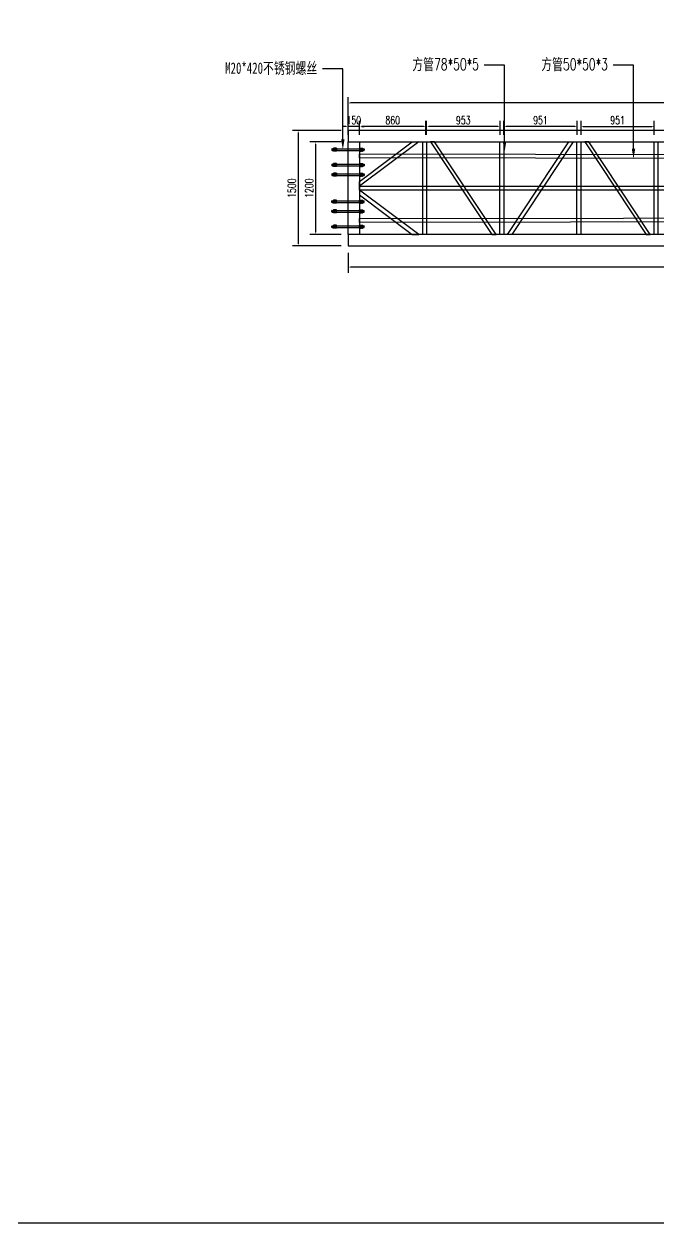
# Model space of a CAD drawing. Header units: millimetres. Extents: x -1612139 to -1300424, y 1145038 to 1536160.
# Drawn here: x -1508218 to -1499988, y 1148054 to 1163608 of the extents above; entities that cross this region are included whole.
import ezdxf
from ezdxf import colors
from ezdxf.entities.mleader import LeaderData, LeaderLine
from ezdxf.math import Vec2, Vec3

# ---------------------------------------------------------------- set-up
doc = ezdxf.new("R2010")
doc.units = ezdxf.units.MM
doc.header["$LTSCALE"] = 1000
doc.layers.get('0').update_dxf_attribs({"linetype": 'CONTINUOUS'})
doc.layers.get('DEFPOINTS').update_dxf_attribs({"linetype": 'CONTINUOUS'})
for name, color, linetype in [('W-_BOLLARD系船栓', 4, 'CONTINUOUS'), ('W-STEEL_KEEL钢龙骨', 5, 'CONTINUOUS'), ('方管150X150X12', 3, 'CONTINUOUS'), ('结构', 1, 'CONTINUOUS')]:
    doc.layers.add(name, color=color, linetype=linetype)
doc.layers.add('成片房屋', color=1, linetype='CONTINUOUS', lineweight=0)
doc.styles.get("Standard").update_dxf_attribs({"font": 'simplex.shx', "width": 0.7, "bigfont": 'hztxt.shx'})
doc.styles.add('STANDARD_T3', font='simplex.shx', dxfattribs={"width": 0.7, "bigfont": 'gbcbig.shx'})
doc.dimstyles.new('W&&30', dxfattribs={"dimtxt": 105, "dimasz": 30, "dimexe": 75, "dimexo": 90, "dimgap": 30, "dimtad": 1, "dimdec": 0, "dimzin": 0, "dimdsep": 46, "dimtxsty": 'STANDARD_T3', "dimcen": 0.09, "dimclrd": 1, "dimclre": 1, "dimclrt": 7, "dimazin": 2, "dimtfac": 1, "dimtdec": 0, "dimtix": 1, "dimtmove": 2, "dimatfit": 3, "dimfxl": 100, "dimtolj": 1, "dimtzin": 0, "dimarcsym": 0})

# ---------------------------------------------------------------- blocks, each defined once
blk = doc.blocks.new('*D311')
at = {"layer": 'DEFPOINTS', "color": 0, "transparency": 16777216}
for p in [(-1500037, 1162276), (-1500988, 1162078), (-1500037, 1162078)]:
    blk.add_point(p, dxfattribs=at)
at = {"layer": '成片房屋', "color": 1, "lineweight": -2, "transparency": 16777216}
for p, q in [((-1500988, 1162168), (-1500988, 1162351)), ((-1500958, 1162276), (-1500067, 1162276)), ((-1500037, 1162168), (-1500037, 1162351))]:
    blk.add_line(p, q, dxfattribs=at)
at = {"layer": '成片房屋', "color": 1, "transparency": 16777216}
for points in [[(-1500958, 1162281), (-1500958, 1162271), (-1500988, 1162276)], [(-1500067, 1162281), (-1500067, 1162271), (-1500037, 1162276)]]:
    blk.add_solid(points, dxfattribs=at)
at = {"layer": '成片房屋', "color": 7, "transparency": 16777216, "insert": (-1500513, 1162359), "char_height": 105, "attachment_point": 5, "style": 'STANDARD_T3'}
blk.add_mtext('\\A1;951', dxfattribs=at)
blk = doc.blocks.new('*D312')
at = {"layer": 'DEFPOINTS', "color": 0, "transparency": 16777216}
for p in [(-1501989, 1162276), (-1501989, 1162078), (-1501038, 1162078)]:
    blk.add_point(p, dxfattribs=at)
at = {"layer": '成片房屋', "color": 1, "lineweight": -2, "transparency": 16777216}
for p, q in [((-1501989, 1162168), (-1501989, 1162351)), ((-1501068, 1162276), (-1501959, 1162276)), ((-1501038, 1162168), (-1501038, 1162351))]:
    blk.add_line(p, q, dxfattribs=at)
at = {"layer": '成片房屋', "color": 1, "transparency": 16777216}
for points in [[(-1501959, 1162281), (-1501959, 1162271), (-1501989, 1162276)], [(-1501068, 1162281), (-1501068, 1162271), (-1501038, 1162276)]]:
    blk.add_solid(points, dxfattribs=at)
at = {"layer": '成片房屋', "color": 7, "transparency": 16777216, "insert": (-1501514, 1162359), "char_height": 105, "attachment_point": 5, "style": 'STANDARD_T3'}
blk.add_mtext('\\A1;951', dxfattribs=at)
blk = doc.blocks.new('*D313')
at = {"layer": 'DEFPOINTS', "color": 0, "transparency": 16777216}
for p in [(-1503862, 1162276), (-1503862, 1162078), (-1503002, 1162078)]:
    blk.add_point(p, dxfattribs=at)
at = {"layer": '成片房屋', "color": 1, "lineweight": -2, "transparency": 16777216}
for p, q in [((-1503862, 1162168), (-1503862, 1162351)), ((-1503032, 1162276), (-1503832, 1162276)), ((-1503002, 1162168), (-1503002, 1162351))]:
    blk.add_line(p, q, dxfattribs=at)
at = {"layer": '成片房屋', "color": 1, "transparency": 16777216}
for points in [[(-1503832, 1162281), (-1503832, 1162271), (-1503862, 1162276)], [(-1503032, 1162281), (-1503032, 1162271), (-1503002, 1162276)]]:
    blk.add_solid(points, dxfattribs=at)
at = {"layer": '成片房屋', "color": 7, "transparency": 16777216, "insert": (-1503432, 1162359), "char_height": 105, "attachment_point": 5, "style": 'STANDARD_T3'}
blk.add_mtext('\\A1;860', dxfattribs=at)
blk = doc.blocks.new('*D380')
at = {"layer": 'DEFPOINTS', "color": 0, "transparency": 16777216}
for p in [(-1504012, 1162276), (-1504012, 1162078), (-1503862, 1162078)]:
    blk.add_point(p, dxfattribs=at)
at = {"layer": '成片房屋', "color": 1, "lineweight": -2, "transparency": 16777216}
for p, q in [((-1504042, 1162276), (-1504072, 1162276)), ((-1504012, 1162168), (-1504012, 1162351)), ((-1503862, 1162276), (-1504012, 1162276)), ((-1503862, 1162168), (-1503862, 1162351)), ((-1503832, 1162276), (-1503802, 1162276))]:
    blk.add_line(p, q, dxfattribs=at)
at = {"layer": '成片房屋', "color": 1, "transparency": 16777216}
for points in [[(-1504042, 1162281), (-1504042, 1162271), (-1504012, 1162276)], [(-1503832, 1162281), (-1503832, 1162271), (-1503862, 1162276)]]:
    blk.add_solid(points, dxfattribs=at)
at = {"layer": '成片房屋', "color": 7, "transparency": 16777216, "insert": (-1503937, 1162359), "char_height": 105, "attachment_point": 5, "style": 'STANDARD_T3'}
blk.add_mtext('\\A1;150', dxfattribs=at)
blk = doc.blocks.new('*D315')
at = {"layer": 'DEFPOINTS', "color": 0, "transparency": 16777216}
for p in [(-1504012, 1160728), (-1490012, 1160728), (-1504012, 1160454)]:
    blk.add_point(p, dxfattribs=at)
at = {"layer": '成片房屋', "color": 1, "lineweight": -2, "transparency": 16777216}
for p, q in [((-1504012, 1160638), (-1504012, 1160379)), ((-1490012, 1160638), (-1490012, 1160379)), ((-1490042, 1160454), (-1503982, 1160454))]:
    blk.add_line(p, q, dxfattribs=at)
at = {"layer": '成片房屋', "color": 1, "transparency": 16777216}
for points in [[(-1503982, 1160459), (-1503982, 1160449), (-1504012, 1160454)], [(-1490042, 1160459), (-1490042, 1160449), (-1490012, 1160454)]]:
    blk.add_solid(points, dxfattribs=at)
at = {"layer": '成片房屋', "color": 7, "transparency": 16777216, "insert": (-1497012, 1160537), "char_height": 105, "attachment_point": 5, "style": 'STANDARD_T3'}
blk.add_mtext('\\A1;14000', dxfattribs=at)
blk = doc.blocks.new('*D381')
at = {"layer": 'DEFPOINTS', "color": 0, "transparency": 16777216}
for p in [(-1504012, 1162583), (-1504012, 1162228), (-1490012, 1162228)]:
    blk.add_point(p, dxfattribs=at)
at = {"layer": '成片房屋', "color": 1, "lineweight": -2, "transparency": 16777216}
for p, q in [((-1504012, 1162318), (-1504012, 1162658)), ((-1490042, 1162583), (-1503982, 1162583)), ((-1490012, 1162318), (-1490012, 1162658))]:
    blk.add_line(p, q, dxfattribs=at)
at = {"layer": '成片房屋', "color": 1, "transparency": 16777216}
for points in [[(-1503982, 1162588), (-1503982, 1162578), (-1504012, 1162583)], [(-1490042, 1162588), (-1490042, 1162578), (-1490012, 1162583)]]:
    blk.add_solid(points, dxfattribs=at)
at = {"layer": '成片房屋', "color": 7, "transparency": 16777216, "insert": (-1497012, 1162666), "char_height": 105, "attachment_point": 5, "style": 'STANDARD_T3'}
blk.add_mtext('\\A1;14000', dxfattribs=at)
blk = doc.blocks.new('*D382')
at = {"layer": 'DEFPOINTS', "color": 0, "transparency": 16777216}
for p in [(-1504012, 1162078), (-1504434, 1160878), (-1504012, 1160878)]:
    blk.add_point(p, dxfattribs=at)
at = {"layer": '成片房屋', "color": 1, "lineweight": -2, "transparency": 16777216}
for p, q in [((-1504102, 1162078), (-1504509, 1162078)), ((-1504434, 1162048), (-1504434, 1160908)), ((-1504102, 1160878), (-1504509, 1160878))]:
    blk.add_line(p, q, dxfattribs=at)
at = {"layer": '成片房屋', "color": 1, "transparency": 16777216}
for points in [[(-1504439, 1162048), (-1504429, 1162048), (-1504434, 1162078)], [(-1504439, 1160908), (-1504429, 1160908), (-1504434, 1160878)]]:
    blk.add_solid(points, dxfattribs=at)
at = {"layer": '成片房屋', "color": 7, "transparency": 16777216, "insert": (-1504517, 1161478), "char_height": 105, "attachment_point": 5, "rotation": 90, "style": 'STANDARD_T3'}
blk.add_mtext('\\A1;1200', dxfattribs=at)
blk = doc.blocks.new('*D383')
at = {"layer": 'DEFPOINTS', "color": 0, "transparency": 16777216}
for p in [(-1504012, 1162228), (-1504659, 1160728), (-1504012, 1160728)]:
    blk.add_point(p, dxfattribs=at)
at = {"layer": '成片房屋', "color": 1, "lineweight": -2, "transparency": 16777216}
for p, q in [((-1504102, 1162228), (-1504734, 1162228)), ((-1504659, 1162198), (-1504659, 1160758)), ((-1504102, 1160728), (-1504734, 1160728))]:
    blk.add_line(p, q, dxfattribs=at)
at = {"layer": '成片房屋', "color": 1, "transparency": 16777216}
for points in [[(-1504664, 1162198), (-1504654, 1162198), (-1504659, 1162228)], [(-1504664, 1160758), (-1504654, 1160758), (-1504659, 1160728)]]:
    blk.add_solid(points, dxfattribs=at)
at = {"layer": '成片房屋', "color": 7, "transparency": 16777216, "insert": (-1504742, 1161478), "char_height": 105, "attachment_point": 5, "rotation": 90, "style": 'STANDARD_T3'}
blk.add_mtext('\\A1;1500', dxfattribs=at)
blk = doc.blocks.new('*D336')
at = {"layer": 'DEFPOINTS', "color": 0, "transparency": 16777216}
for p in [(-1502992, 1162276), (-1502992, 1162078), (-1502039, 1162078)]:
    blk.add_point(p, dxfattribs=at)
at = {"layer": '成片房屋', "color": 1, "lineweight": -2, "transparency": 16777216}
for p, q in [((-1502992, 1162168), (-1502992, 1162351)), ((-1502069, 1162276), (-1502962, 1162276)), ((-1502039, 1162168), (-1502039, 1162351))]:
    blk.add_line(p, q, dxfattribs=at)
at = {"layer": '成片房屋', "color": 1, "transparency": 16777216}
for points in [[(-1502962, 1162281), (-1502962, 1162271), (-1502992, 1162276)], [(-1502069, 1162281), (-1502069, 1162271), (-1502039, 1162276)]]:
    blk.add_solid(points, dxfattribs=at)
at = {"layer": '成片房屋', "color": 7, "transparency": 16777216, "insert": (-1502516, 1162359), "char_height": 105, "attachment_point": 5, "style": 'STANDARD_T3'}
blk.add_mtext('\\A1;953', dxfattribs=at)

msp = doc.modelspace()

# ---------------------------------------------------------------- linework, layer by layer
for points in [[(-1504220.1, 1161989.1), (-1504222.1, 1161987)], [(-1504222.1, 1161987), (-1504222.1, 1161969.2)], [(-1504220.1, 1161967.1), (-1504222.1, 1161969.2)], [(-1504220.1, 1161989.1), (-1503804.2, 1161989.1)], [(-1504220.1, 1161967.1), (-1503804.2, 1161967.1)], [(-1504203.4, 1161991.6), (-1504203.4, 1161964.6)], [(-1504189.6, 1161996.1), (-1504200.6, 1161996.1)], [(-1504189.6, 1161987.1), (-1504200.6, 1161987.1)], [(-1504189.6, 1161969.1), (-1504200.6, 1161969.1)], [(-1504189.6, 1161960.1), (-1504200.6, 1161960.1)], [(-1504186.9, 1161991.6), (-1504186.9, 1161964.6)], [(-1504186.9, 1161991.6), (-1504186.9, 1161964.6)], [(-1504173.1, 1161996.1), (-1504184.1, 1161996.1)], [(-1504173.1, 1161987.1), (-1504184.1, 1161987.1)], [(-1504173.1, 1161969.1), (-1504184.1, 1161969.1)], [(-1504173.1, 1161960.1), (-1504184.1, 1161960.1)], [(-1504170.4, 1161998.7), (-1504170.4, 1161957.5)], [(-1504166.3, 1161998.7), (-1504170.4, 1161998.7)], [(-1504170.4, 1161991.6), (-1504170.4, 1161964.6)], [(-1504166.3, 1161957.5), (-1504170.4, 1161957.5)], [(-1504166.3, 1161998.7), (-1504166.3, 1161957.5)], [(-1504166.3, 1161998.7), (-1504166.3, 1161957.5)], [(-1504162.1, 1161998.7), (-1504166.3, 1161998.7)], [(-1504162.1, 1161957.5), (-1504166.3, 1161957.5)], [(-1504162.1, 1161998.7), (-1504162.1, 1161957.5)], [(-1503862.1, 1161998.7), (-1503858, 1161998.7)], [(-1503862.1, 1161998.7), (-1503862.1, 1161957.5)], [(-1503862.1, 1161957.5), (-1503858, 1161957.5)], [(-1503858, 1161998.7), (-1503853.9, 1161998.7)], [(-1503858, 1161998.7), (-1503858, 1161957.5)], [(-1503858, 1161998.7), (-1503858, 1161957.5)], [(-1503858, 1161957.5), (-1503853.9, 1161957.5)], [(-1503853.9, 1161998.7), (-1503853.9, 1161957.5)], [(-1503853.9, 1161991.6), (-1503853.9, 1161964.6)], [(-1503851.1, 1161996.1), (-1503840.1, 1161996.1)], [(-1503851.1, 1161987.1), (-1503840.1, 1161987.1)], [(-1503851.1, 1161969.1), (-1503840.1, 1161969.1)], [(-1503851.1, 1161960.1), (-1503840.1, 1161960.1)], [(-1503837.4, 1161991.6), (-1503837.4, 1161964.6)], [(-1503837.4, 1161991.6), (-1503837.4, 1161964.6)], [(-1503834.6, 1161996.1), (-1503823.6, 1161996.1)], [(-1503834.6, 1161987.1), (-1503823.6, 1161987.1)], [(-1503834.6, 1161969.1), (-1503823.6, 1161969.1)], [(-1503834.6, 1161960.1), (-1503823.6, 1161960.1)], [(-1503820.9, 1161991.6), (-1503820.9, 1161964.6)], [(-1503804.2, 1161989.1), (-1503802.1, 1161987)], [(-1503804.2, 1161967.1), (-1503802.1, 1161969.2)], [(-1503802.1, 1161987), (-1503802.1, 1161969.2)], [(-1504220.1, 1161789.1), (-1504222.1, 1161787)], [(-1504222.1, 1161787), (-1504222.1, 1161769.2)], [(-1504220.1, 1161767.1), (-1504222.1, 1161769.2)], [(-1504220.1, 1161789.1), (-1503804.2, 1161789.1)], [(-1504220.1, 1161767.1), (-1503804.2, 1161767.1)], [(-1504203.4, 1161791.6), (-1504203.4, 1161764.6)], [(-1504189.6, 1161796.1), (-1504200.6, 1161796.1)], [(-1504189.6, 1161787.1), (-1504200.6, 1161787.1)], [(-1504189.6, 1161769.1), (-1504200.6, 1161769.1)], [(-1504189.6, 1161760.1), (-1504200.6, 1161760.1)], [(-1504186.9, 1161791.6), (-1504186.9, 1161764.6)], [(-1504186.9, 1161791.6), (-1504186.9, 1161764.6)], [(-1504173.1, 1161796.1), (-1504184.1, 1161796.1)], [(-1504173.1, 1161787.1), (-1504184.1, 1161787.1)], [(-1504173.1, 1161769.1), (-1504184.1, 1161769.1)], [(-1504173.1, 1161760.1), (-1504184.1, 1161760.1)], [(-1504170.4, 1161798.7), (-1504170.4, 1161757.5)], [(-1504166.3, 1161798.7), (-1504170.4, 1161798.7)], [(-1504170.4, 1161791.6), (-1504170.4, 1161764.6)], [(-1504166.3, 1161757.5), (-1504170.4, 1161757.5)], [(-1504166.3, 1161798.7), (-1504166.3, 1161757.5)], [(-1504166.3, 1161798.7), (-1504166.3, 1161757.5)], [(-1504162.1, 1161798.7), (-1504166.3, 1161798.7)], [(-1504162.1, 1161757.5), (-1504166.3, 1161757.5)], [(-1504162.1, 1161798.7), (-1504162.1, 1161757.5)], [(-1503862.1, 1161798.7), (-1503858, 1161798.7)], [(-1503862.1, 1161798.7), (-1503862.1, 1161757.5)], [(-1503862.1, 1161757.5), (-1503858, 1161757.5)], [(-1503858, 1161798.7), (-1503853.9, 1161798.7)], [(-1503858, 1161798.7), (-1503858, 1161757.5)], [(-1503858, 1161798.7), (-1503858, 1161757.5)], [(-1503858, 1161757.5), (-1503853.9, 1161757.5)], [(-1503853.9, 1161798.7), (-1503853.9, 1161757.5)], [(-1503853.9, 1161791.6), (-1503853.9, 1161764.6)], [(-1503851.1, 1161796.1), (-1503840.1, 1161796.1)], [(-1503851.1, 1161787.1), (-1503840.1, 1161787.1)], [(-1503851.1, 1161769.1), (-1503840.1, 1161769.1)], [(-1503851.1, 1161760.1), (-1503840.1, 1161760.1)], [(-1503837.4, 1161791.6), (-1503837.4, 1161764.6)], [(-1503837.4, 1161791.6), (-1503837.4, 1161764.6)], [(-1503834.6, 1161796.1), (-1503823.6, 1161796.1)], [(-1503834.6, 1161787.1), (-1503823.6, 1161787.1)], [(-1503834.6, 1161769.1), (-1503823.6, 1161769.1)], [(-1503834.6, 1161760.1), (-1503823.6, 1161760.1)], [(-1503820.9, 1161791.6), (-1503820.9, 1161764.6)], [(-1503804.2, 1161789.1), (-1503802.1, 1161787)], [(-1503804.2, 1161767.1), (-1503802.1, 1161769.2)], [(-1503802.1, 1161787), (-1503802.1, 1161769.2)], [(-1504220.1, 1161664.1), (-1504222.1, 1161662)], [(-1504222.1, 1161662), (-1504222.1, 1161644.2)], [(-1504220.1, 1161642.1), (-1504222.1, 1161644.2)], [(-1504220.1, 1161664.1), (-1503804.2, 1161664.1)], [(-1504220.1, 1161642.1), (-1503804.2, 1161642.1)], [(-1504203.4, 1161666.6), (-1504203.4, 1161639.6)], [(-1504189.6, 1161671.1), (-1504200.6, 1161671.1)], [(-1504189.6, 1161662.1), (-1504200.6, 1161662.1)], [(-1504189.6, 1161644.1), (-1504200.6, 1161644.1)], [(-1504189.6, 1161635.1), (-1504200.6, 1161635.1)], [(-1504186.9, 1161666.6), (-1504186.9, 1161639.6)], [(-1504186.9, 1161666.6), (-1504186.9, 1161639.6)], [(-1504173.1, 1161671.1), (-1504184.1, 1161671.1)], [(-1504173.1, 1161662.1), (-1504184.1, 1161662.1)], [(-1504173.1, 1161644.1), (-1504184.1, 1161644.1)], [(-1504173.1, 1161635.1), (-1504184.1, 1161635.1)], [(-1504170.4, 1161673.7), (-1504170.4, 1161632.5)], [(-1504166.3, 1161673.7), (-1504170.4, 1161673.7)], [(-1504170.4, 1161666.6), (-1504170.4, 1161639.6)], [(-1504166.3, 1161632.5), (-1504170.4, 1161632.5)], [(-1504166.3, 1161673.7), (-1504166.3, 1161632.5)], [(-1504166.3, 1161673.7), (-1504166.3, 1161632.5)], [(-1504162.1, 1161673.7), (-1504166.3, 1161673.7)], [(-1504162.1, 1161632.5), (-1504166.3, 1161632.5)], [(-1504162.1, 1161673.7), (-1504162.1, 1161632.5)], [(-1503862.1, 1161673.7), (-1503858, 1161673.7)], [(-1503862.1, 1161673.7), (-1503862.1, 1161632.5)], [(-1503862.1, 1161632.5), (-1503858, 1161632.5)], [(-1503858, 1161673.7), (-1503853.9, 1161673.7)], [(-1503858, 1161673.7), (-1503858, 1161632.5)], [(-1503858, 1161673.7), (-1503858, 1161632.5)], [(-1503858, 1161632.5), (-1503853.9, 1161632.5)], [(-1503853.9, 1161673.7), (-1503853.9, 1161632.5)], [(-1503853.9, 1161666.6), (-1503853.9, 1161639.6)], [(-1503851.1, 1161671.1), (-1503840.1, 1161671.1)], [(-1503851.1, 1161662.1), (-1503840.1, 1161662.1)], [(-1503851.1, 1161644.1), (-1503840.1, 1161644.1)], [(-1503851.1, 1161635.1), (-1503840.1, 1161635.1)], [(-1503837.4, 1161666.6), (-1503837.4, 1161639.6)], [(-1503837.4, 1161666.6), (-1503837.4, 1161639.6)], [(-1503834.6, 1161671.1), (-1503823.6, 1161671.1)], [(-1503834.6, 1161662.1), (-1503823.6, 1161662.1)], [(-1503834.6, 1161644.1), (-1503823.6, 1161644.1)], [(-1503834.6, 1161635.1), (-1503823.6, 1161635.1)], [(-1503820.9, 1161666.6), (-1503820.9, 1161639.6)], [(-1503804.2, 1161664.1), (-1503802.1, 1161662)], [(-1503804.2, 1161642.1), (-1503802.1, 1161644.2)], [(-1503802.1, 1161662), (-1503802.1, 1161644.2)], [(-1504220.1, 1161314.1), (-1504222.1, 1161312)], [(-1504222.1, 1161294.2), (-1504222.1, 1161312)], [(-1504220.1, 1161292.1), (-1504222.1, 1161294.2)], [(-1504220.1, 1161314.1), (-1503804.2, 1161314.1)], [(-1504220.1, 1161292.1), (-1503804.2, 1161292.1)], [(-1504203.4, 1161289.6), (-1504203.4, 1161316.6)], [(-1504189.6, 1161321.1), (-1504200.6, 1161321.1)], [(-1504189.6, 1161312.1), (-1504200.6, 1161312.1)], [(-1504189.6, 1161294.1), (-1504200.6, 1161294.1)], [(-1504189.6, 1161285.1), (-1504200.6, 1161285.1)], [(-1504186.9, 1161289.6), (-1504186.9, 1161316.6)], [(-1504186.9, 1161289.6), (-1504186.9, 1161316.6)], [(-1504173.1, 1161321.1), (-1504184.1, 1161321.1)], [(-1504173.1, 1161312.1), (-1504184.1, 1161312.1)], [(-1504173.1, 1161294.1), (-1504184.1, 1161294.1)], [(-1504173.1, 1161285.1), (-1504184.1, 1161285.1)], [(-1504170.4, 1161282.5), (-1504170.4, 1161323.7)], [(-1504166.3, 1161323.7), (-1504170.4, 1161323.7)], [(-1504170.4, 1161289.6), (-1504170.4, 1161316.6)], [(-1504166.3, 1161282.5), (-1504170.4, 1161282.5)], [(-1504166.3, 1161282.5), (-1504166.3, 1161323.7)], [(-1504166.3, 1161282.5), (-1504166.3, 1161323.7)], [(-1504162.1, 1161323.7), (-1504166.3, 1161323.7)], [(-1504162.1, 1161282.5), (-1504166.3, 1161282.5)], [(-1504162.1, 1161282.5), (-1504162.1, 1161323.7)], [(-1503862.1, 1161282.5), (-1503862.1, 1161323.7)], [(-1503862.1, 1161323.7), (-1503858, 1161323.7)], [(-1503862.1, 1161282.5), (-1503858, 1161282.5)], [(-1503858, 1161282.5), (-1503858, 1161323.7)], [(-1503858, 1161323.7), (-1503853.9, 1161323.7)], [(-1503858, 1161282.5), (-1503858, 1161323.7)], [(-1503858, 1161282.5), (-1503853.9, 1161282.5)], [(-1503853.9, 1161282.5), (-1503853.9, 1161323.7)], [(-1503853.9, 1161289.6), (-1503853.9, 1161316.6)], [(-1503851.1, 1161321.1), (-1503840.1, 1161321.1)], [(-1503851.1, 1161312.1), (-1503840.1, 1161312.1)], [(-1503851.1, 1161294.1), (-1503840.1, 1161294.1)], [(-1503851.1, 1161285.1), (-1503840.1, 1161285.1)], [(-1503837.4, 1161289.6), (-1503837.4, 1161316.6)], [(-1503837.4, 1161289.6), (-1503837.4, 1161316.6)], [(-1503834.6, 1161321.1), (-1503823.6, 1161321.1)], [(-1503834.6, 1161312.1), (-1503823.6, 1161312.1)], [(-1503834.6, 1161294.1), (-1503823.6, 1161294.1)], [(-1503834.6, 1161285.1), (-1503823.6, 1161285.1)], [(-1503820.9, 1161289.6), (-1503820.9, 1161316.6)], [(-1503804.2, 1161314.1), (-1503802.1, 1161312)], [(-1503804.2, 1161292.1), (-1503802.1, 1161294.2)], [(-1503802.1, 1161294.2), (-1503802.1, 1161312)], [(-1504220.1, 1161189.1), (-1504222.1, 1161187)], [(-1504222.1, 1161169.2), (-1504222.1, 1161187)], [(-1504220.1, 1161167.1), (-1504222.1, 1161169.2)], [(-1504220.1, 1161189.1), (-1503804.2, 1161189.1)], [(-1504220.1, 1161167.1), (-1503804.2, 1161167.1)], [(-1504203.4, 1161164.6), (-1504203.4, 1161191.6)], [(-1504189.6, 1161196.1), (-1504200.6, 1161196.1)], [(-1504189.6, 1161187.1), (-1504200.6, 1161187.1)], [(-1504189.6, 1161169.1), (-1504200.6, 1161169.1)], [(-1504189.6, 1161160.1), (-1504200.6, 1161160.1)], [(-1504186.9, 1161164.6), (-1504186.9, 1161191.6)], [(-1504186.9, 1161164.6), (-1504186.9, 1161191.6)], [(-1504173.1, 1161196.1), (-1504184.1, 1161196.1)], [(-1504173.1, 1161187.1), (-1504184.1, 1161187.1)], [(-1504173.1, 1161169.1), (-1504184.1, 1161169.1)], [(-1504173.1, 1161160.1), (-1504184.1, 1161160.1)], [(-1504170.4, 1161157.5), (-1504170.4, 1161198.7)], [(-1504166.3, 1161198.7), (-1504170.4, 1161198.7)], [(-1504170.4, 1161164.6), (-1504170.4, 1161191.6)], [(-1504166.3, 1161157.5), (-1504170.4, 1161157.5)], [(-1504166.3, 1161157.5), (-1504166.3, 1161198.7)], [(-1504166.3, 1161157.5), (-1504166.3, 1161198.7)], [(-1504162.1, 1161198.7), (-1504166.3, 1161198.7)], [(-1504162.1, 1161157.5), (-1504166.3, 1161157.5)], [(-1504162.1, 1161157.5), (-1504162.1, 1161198.7)], [(-1503862.1, 1161157.5), (-1503862.1, 1161198.7)], [(-1503862.1, 1161198.7), (-1503858, 1161198.7)], [(-1503862.1, 1161157.5), (-1503858, 1161157.5)], [(-1503858, 1161157.5), (-1503858, 1161198.7)], [(-1503858, 1161198.7), (-1503853.9, 1161198.7)], [(-1503858, 1161157.5), (-1503858, 1161198.7)], [(-1503858, 1161157.5), (-1503853.9, 1161157.5)], [(-1503853.9, 1161157.5), (-1503853.9, 1161198.7)], [(-1503853.9, 1161164.6), (-1503853.9, 1161191.6)], [(-1503851.1, 1161196.1), (-1503840.1, 1161196.1)], [(-1503851.1, 1161187.1), (-1503840.1, 1161187.1)], [(-1503851.1, 1161169.1), (-1503840.1, 1161169.1)], [(-1503851.1, 1161160.1), (-1503840.1, 1161160.1)], [(-1503837.4, 1161164.6), (-1503837.4, 1161191.6)], [(-1503837.4, 1161164.6), (-1503837.4, 1161191.6)], [(-1503834.6, 1161196.1), (-1503823.6, 1161196.1)], [(-1503834.6, 1161187.1), (-1503823.6, 1161187.1)], [(-1503834.6, 1161169.1), (-1503823.6, 1161169.1)], [(-1503834.6, 1161160.1), (-1503823.6, 1161160.1)], [(-1503820.9, 1161164.6), (-1503820.9, 1161191.6)], [(-1503804.2, 1161189.1), (-1503802.1, 1161187)], [(-1503804.2, 1161167.1), (-1503802.1, 1161169.2)], [(-1503802.1, 1161169.2), (-1503802.1, 1161187)], [(-1504220.1, 1160989.1), (-1504222.1, 1160987)], [(-1504222.1, 1160969.2), (-1504222.1, 1160987)], [(-1504220.1, 1160967.1), (-1504222.1, 1160969.2)], [(-1504220.1, 1160989.1), (-1503804.2, 1160989.1)], [(-1504220.1, 1160967.1), (-1503804.2, 1160967.1)], [(-1504203.4, 1160964.6), (-1504203.4, 1160991.6)], [(-1504189.6, 1160996.1), (-1504200.6, 1160996.1)], [(-1504189.6, 1160987.1), (-1504200.6, 1160987.1)], [(-1504189.6, 1160969.1), (-1504200.6, 1160969.1)], [(-1504189.6, 1160960.1), (-1504200.6, 1160960.1)], [(-1504186.9, 1160964.6), (-1504186.9, 1160991.6)], [(-1504186.9, 1160964.6), (-1504186.9, 1160991.6)], [(-1504173.1, 1160996.1), (-1504184.1, 1160996.1)], [(-1504173.1, 1160987.1), (-1504184.1, 1160987.1)], [(-1504173.1, 1160969.1), (-1504184.1, 1160969.1)], [(-1504173.1, 1160960.1), (-1504184.1, 1160960.1)], [(-1504170.4, 1160957.5), (-1504170.4, 1160998.7)], [(-1504166.3, 1160998.7), (-1504170.4, 1160998.7)], [(-1504170.4, 1160964.6), (-1504170.4, 1160991.6)], [(-1504166.3, 1160957.5), (-1504166.3, 1160998.7)], [(-1504166.3, 1160957.5), (-1504166.3, 1160998.7)], [(-1504162.1, 1160998.7), (-1504166.3, 1160998.7)], [(-1504162.1, 1160957.5), (-1504162.1, 1160998.7)], [(-1503862.1, 1160957.5), (-1503862.1, 1160998.7)], [(-1503862.1, 1160998.7), (-1503858, 1160998.7)], [(-1503858, 1160957.5), (-1503858, 1160998.7)], [(-1503858, 1160998.7), (-1503853.9, 1160998.7)], [(-1503858, 1160957.5), (-1503858, 1160998.7)], [(-1503853.9, 1160957.5), (-1503853.9, 1160998.7)], [(-1503853.9, 1160964.6), (-1503853.9, 1160991.6)], [(-1503851.1, 1160996.1), (-1503840.1, 1160996.1)], [(-1503851.1, 1160987.1), (-1503840.1, 1160987.1)], [(-1503851.1, 1160969.1), (-1503840.1, 1160969.1)], [(-1503851.1, 1160960.1), (-1503840.1, 1160960.1)], [(-1503837.4, 1160964.6), (-1503837.4, 1160991.6)], [(-1503837.4, 1160964.6), (-1503837.4, 1160991.6)], [(-1503834.6, 1160996.1), (-1503823.6, 1160996.1)], [(-1503834.6, 1160987.1), (-1503823.6, 1160987.1)], [(-1503834.6, 1160969.1), (-1503823.6, 1160969.1)], [(-1503834.6, 1160960.1), (-1503823.6, 1160960.1)], [(-1503820.9, 1160964.6), (-1503820.9, 1160991.6)], [(-1503804.2, 1160989.1), (-1503802.1, 1160987)], [(-1503804.2, 1160967.1), (-1503802.1, 1160969.2)], [(-1503802.1, 1160969.2), (-1503802.1, 1160987)], [(-1504166.3, 1160957.5), (-1504170.4, 1160957.5)], [(-1504162.1, 1160957.5), (-1504166.3, 1160957.5)], [(-1503862.1, 1160957.5), (-1503858, 1160957.5)], [(-1503858, 1160957.5), (-1503853.9, 1160957.5)]]:
    msp.add_lwpolyline(points)
for points in [[(-1504200.6, 1161987.1, -0.6117695), (-1504200.6, 1161996.1, -0.6117695)], [(-1504200.6, 1161969.1, -0.3058581), (-1504200.6, 1161987.1, -0.3058581)], [(-1504200.6, 1161960.1, -0.6117695), (-1504200.6, 1161969.1, -0.6117695)], [(-1504189.6, 1161987.1, 0.6117695), (-1504189.6, 1161996.1, 0.6117695)], [(-1504189.6, 1161969.1, 0.3058581), (-1504189.6, 1161987.1, 0.3058581)], [(-1504189.6, 1161960.1, 0.6117695), (-1504189.6, 1161969.1, 0.6117695)], [(-1504184.1, 1161987.1, -0.6117695), (-1504184.1, 1161996.1, -0.6117695)], [(-1504184.1, 1161969.1, -0.3058581), (-1504184.1, 1161987.1, -0.3058581)], [(-1504184.1, 1161960.1, -0.6117695), (-1504184.1, 1161969.1, -0.6117695)], [(-1504173.1, 1161987.1, 0.6117695), (-1504173.1, 1161996.1, 0.6117695)], [(-1504173.1, 1161969.1, 0.3058581), (-1504173.1, 1161987.1, 0.3058581)], [(-1504173.1, 1161960.1, 0.6117695), (-1504173.1, 1161969.1, 0.6117695)], [(-1503851.1, 1161987.1, -0.6117695), (-1503851.1, 1161996.1, -0.6117695)], [(-1503851.1, 1161969.1, -0.3058581), (-1503851.1, 1161987.1, -0.3058581)], [(-1503851.1, 1161960.1, -0.6117695), (-1503851.1, 1161969.1, -0.6117695)], [(-1503840.1, 1161987.1, 0.6117695), (-1503840.1, 1161996.1, 0.6117695)], [(-1503840.1, 1161969.1, 0.3058581), (-1503840.1, 1161987.1, 0.3058581)], [(-1503840.1, 1161960.1, 0.6117695), (-1503840.1, 1161969.1, 0.6117695)], [(-1503834.6, 1161987.1, -0.6117695), (-1503834.6, 1161996.1, -0.6117695)], [(-1503834.6, 1161969.1, -0.3058581), (-1503834.6, 1161987.1, -0.3058581)], [(-1503834.6, 1161960.1, -0.6117695), (-1503834.6, 1161969.1, -0.6117695)], [(-1503823.6, 1161987.1, 0.6117695), (-1503823.6, 1161996.1, 0.6117695)], [(-1503823.6, 1161969.1, 0.3058581), (-1503823.6, 1161987.1, 0.3058581)], [(-1503823.6, 1161960.1, 0.6117695), (-1503823.6, 1161969.1, 0.6117695)], [(-1504200.6, 1161787.1, -0.6117695), (-1504200.6, 1161796.1, -0.6117695)], [(-1504200.6, 1161769.1, -0.3058581), (-1504200.6, 1161787.1, -0.3058581)], [(-1504200.6, 1161760.1, -0.6117695), (-1504200.6, 1161769.1, -0.6117695)], [(-1504189.6, 1161787.1, 0.6117695), (-1504189.6, 1161796.1, 0.6117695)], [(-1504189.6, 1161769.1, 0.3058581), (-1504189.6, 1161787.1, 0.3058581)], [(-1504189.6, 1161760.1, 0.6117695), (-1504189.6, 1161769.1, 0.6117695)], [(-1504184.1, 1161787.1, -0.6117695), (-1504184.1, 1161796.1, -0.6117695)], [(-1504184.1, 1161769.1, -0.3058581), (-1504184.1, 1161787.1, -0.3058581)], [(-1504184.1, 1161760.1, -0.6117695), (-1504184.1, 1161769.1, -0.6117695)], [(-1504173.1, 1161787.1, 0.6117695), (-1504173.1, 1161796.1, 0.6117695)], [(-1504173.1, 1161769.1, 0.3058581), (-1504173.1, 1161787.1, 0.3058581)], [(-1504173.1, 1161760.1, 0.6117695), (-1504173.1, 1161769.1, 0.6117695)], [(-1503851.1, 1161787.1, -0.6117695), (-1503851.1, 1161796.1, -0.6117695)], [(-1503851.1, 1161769.1, -0.3058581), (-1503851.1, 1161787.1, -0.3058581)], [(-1503851.1, 1161760.1, -0.6117695), (-1503851.1, 1161769.1, -0.6117695)], [(-1503840.1, 1161787.1, 0.6117695), (-1503840.1, 1161796.1, 0.6117695)], [(-1503840.1, 1161769.1, 0.3058581), (-1503840.1, 1161787.1, 0.3058581)], [(-1503840.1, 1161760.1, 0.6117695), (-1503840.1, 1161769.1, 0.6117695)], [(-1503834.6, 1161787.1, -0.6117695), (-1503834.6, 1161796.1, -0.6117695)], [(-1503834.6, 1161769.1, -0.3058581), (-1503834.6, 1161787.1, -0.3058581)], [(-1503834.6, 1161760.1, -0.6117695), (-1503834.6, 1161769.1, -0.6117695)], [(-1503823.6, 1161787.1, 0.6117695), (-1503823.6, 1161796.1, 0.6117695)], [(-1503823.6, 1161769.1, 0.3058581), (-1503823.6, 1161787.1, 0.3058581)], [(-1503823.6, 1161760.1, 0.6117695), (-1503823.6, 1161769.1, 0.6117695)], [(-1504200.6, 1161662.1, -0.6117695), (-1504200.6, 1161671.1, -0.6117695)], [(-1504200.6, 1161644.1, -0.3058581), (-1504200.6, 1161662.1, -0.3058581)], [(-1504200.6, 1161635.1, -0.6117695), (-1504200.6, 1161644.1, -0.6117695)], [(-1504189.6, 1161662.1, 0.6117695), (-1504189.6, 1161671.1, 0.6117695)], [(-1504189.6, 1161644.1, 0.3058581), (-1504189.6, 1161662.1, 0.3058581)], [(-1504189.6, 1161635.1, 0.6117695), (-1504189.6, 1161644.1, 0.6117695)], [(-1504184.1, 1161662.1, -0.6117695), (-1504184.1, 1161671.1, -0.6117695)], [(-1504184.1, 1161644.1, -0.3058581), (-1504184.1, 1161662.1, -0.3058581)], [(-1504184.1, 1161635.1, -0.6117695), (-1504184.1, 1161644.1, -0.6117695)], [(-1504173.1, 1161662.1, 0.6117695), (-1504173.1, 1161671.1, 0.6117695)], [(-1504173.1, 1161644.1, 0.3058581), (-1504173.1, 1161662.1, 0.3058581)], [(-1504173.1, 1161635.1, 0.6117695), (-1504173.1, 1161644.1, 0.6117695)], [(-1503851.1, 1161662.1, -0.6117695), (-1503851.1, 1161671.1, -0.6117695)], [(-1503851.1, 1161644.1, -0.3058581), (-1503851.1, 1161662.1, -0.3058581)], [(-1503851.1, 1161635.1, -0.6117695), (-1503851.1, 1161644.1, -0.6117695)], [(-1503840.1, 1161662.1, 0.6117695), (-1503840.1, 1161671.1, 0.6117695)], [(-1503840.1, 1161644.1, 0.3058581), (-1503840.1, 1161662.1, 0.3058581)], [(-1503840.1, 1161635.1, 0.6117695), (-1503840.1, 1161644.1, 0.6117695)], [(-1503834.6, 1161662.1, -0.6117695), (-1503834.6, 1161671.1, -0.6117695)], [(-1503834.6, 1161644.1, -0.3058581), (-1503834.6, 1161662.1, -0.3058581)], [(-1503834.6, 1161635.1, -0.6117695), (-1503834.6, 1161644.1, -0.6117695)], [(-1503823.6, 1161662.1, 0.6117695), (-1503823.6, 1161671.1, 0.6117695)], [(-1503823.6, 1161644.1, 0.3058581), (-1503823.6, 1161662.1, 0.3058581)], [(-1503823.6, 1161635.1, 0.6117695), (-1503823.6, 1161644.1, 0.6117695)], [(-1504200.6, 1161321.1, 0.6117695), (-1504200.6, 1161312.1, 0.6117695)], [(-1504200.6, 1161312.1, 0.3058581), (-1504200.6, 1161294.1, 0.3058581)], [(-1504200.6, 1161294.1, 0.6117695), (-1504200.6, 1161285.1, 0.6117695)], [(-1504189.6, 1161321.1, -0.6117695), (-1504189.6, 1161312.1, -0.6117695)], [(-1504189.6, 1161312.1, -0.3058581), (-1504189.6, 1161294.1, -0.3058581)], [(-1504189.6, 1161294.1, -0.6117695), (-1504189.6, 1161285.1, -0.6117695)], [(-1504184.1, 1161321.1, 0.6117695), (-1504184.1, 1161312.1, 0.6117695)], [(-1504184.1, 1161312.1, 0.3058581), (-1504184.1, 1161294.1, 0.3058581)], [(-1504184.1, 1161294.1, 0.6117695), (-1504184.1, 1161285.1, 0.6117695)], [(-1504173.1, 1161321.1, -0.6117695), (-1504173.1, 1161312.1, -0.6117695)], [(-1504173.1, 1161312.1, -0.3058581), (-1504173.1, 1161294.1, -0.3058581)], [(-1504173.1, 1161294.1, -0.6117695), (-1504173.1, 1161285.1, -0.6117695)], [(-1503851.1, 1161321.1, 0.6117695), (-1503851.1, 1161312.1, 0.6117695)], [(-1503851.1, 1161312.1, 0.3058581), (-1503851.1, 1161294.1, 0.3058581)], [(-1503851.1, 1161294.1, 0.6117695), (-1503851.1, 1161285.1, 0.6117695)], [(-1503840.1, 1161321.1, -0.6117695), (-1503840.1, 1161312.1, -0.6117695)], [(-1503840.1, 1161312.1, -0.3058581), (-1503840.1, 1161294.1, -0.3058581)], [(-1503840.1, 1161294.1, -0.6117695), (-1503840.1, 1161285.1, -0.6117695)], [(-1503834.6, 1161321.1, 0.6117695), (-1503834.6, 1161312.1, 0.6117695)], [(-1503834.6, 1161312.1, 0.3058581), (-1503834.6, 1161294.1, 0.3058581)], [(-1503834.6, 1161294.1, 0.6117695), (-1503834.6, 1161285.1, 0.6117695)], [(-1503823.6, 1161321.1, -0.6117695), (-1503823.6, 1161312.1, -0.6117695)], [(-1503823.6, 1161312.1, -0.3058581), (-1503823.6, 1161294.1, -0.3058581)], [(-1503823.6, 1161294.1, -0.6117695), (-1503823.6, 1161285.1, -0.6117695)], [(-1504200.6, 1161196.1, 0.6117695), (-1504200.6, 1161187.1, 0.6117695)], [(-1504200.6, 1161187.1, 0.3058581), (-1504200.6, 1161169.1, 0.3058581)], [(-1504200.6, 1161169.1, 0.6117695), (-1504200.6, 1161160.1, 0.6117695)], [(-1504189.6, 1161196.1, -0.6117695), (-1504189.6, 1161187.1, -0.6117695)], [(-1504189.6, 1161187.1, -0.3058581), (-1504189.6, 1161169.1, -0.3058581)], [(-1504189.6, 1161169.1, -0.6117695), (-1504189.6, 1161160.1, -0.6117695)], [(-1504184.1, 1161196.1, 0.6117695), (-1504184.1, 1161187.1, 0.6117695)], [(-1504184.1, 1161187.1, 0.3058581), (-1504184.1, 1161169.1, 0.3058581)], [(-1504184.1, 1161169.1, 0.6117695), (-1504184.1, 1161160.1, 0.6117695)], [(-1504173.1, 1161196.1, -0.6117695), (-1504173.1, 1161187.1, -0.6117695)], [(-1504173.1, 1161187.1, -0.3058581), (-1504173.1, 1161169.1, -0.3058581)], [(-1504173.1, 1161169.1, -0.6117695), (-1504173.1, 1161160.1, -0.6117695)], [(-1503851.1, 1161196.1, 0.6117695), (-1503851.1, 1161187.1, 0.6117695)], [(-1503851.1, 1161187.1, 0.3058581), (-1503851.1, 1161169.1, 0.3058581)], [(-1503851.1, 1161169.1, 0.6117695), (-1503851.1, 1161160.1, 0.6117695)], [(-1503840.1, 1161196.1, -0.6117695), (-1503840.1, 1161187.1, -0.6117695)], [(-1503840.1, 1161187.1, -0.3058581), (-1503840.1, 1161169.1, -0.3058581)], [(-1503840.1, 1161169.1, -0.6117695), (-1503840.1, 1161160.1, -0.6117695)], [(-1503834.6, 1161196.1, 0.6117695), (-1503834.6, 1161187.1, 0.6117695)], [(-1503834.6, 1161187.1, 0.3058581), (-1503834.6, 1161169.1, 0.3058581)], [(-1503834.6, 1161169.1, 0.6117695), (-1503834.6, 1161160.1, 0.6117695)], [(-1503823.6, 1161196.1, -0.6117695), (-1503823.6, 1161187.1, -0.6117695)], [(-1503823.6, 1161187.1, -0.3058581), (-1503823.6, 1161169.1, -0.3058581)], [(-1503823.6, 1161169.1, -0.6117695), (-1503823.6, 1161160.1, -0.6117695)], [(-1504200.6, 1160996.1, 0.6117695), (-1504200.6, 1160987.1, 0.6117695)], [(-1504200.6, 1160987.1, 0.3058581), (-1504200.6, 1160969.1, 0.3058581)], [(-1504200.6, 1160969.1, 0.6117695), (-1504200.6, 1160960.1, 0.6117695)], [(-1504189.6, 1160996.1, -0.6117695), (-1504189.6, 1160987.1, -0.6117695)], [(-1504189.6, 1160987.1, -0.3058581), (-1504189.6, 1160969.1, -0.3058581)], [(-1504189.6, 1160969.1, -0.6117695), (-1504189.6, 1160960.1, -0.6117695)], [(-1504184.1, 1160996.1, 0.6117695), (-1504184.1, 1160987.1, 0.6117695)], [(-1504184.1, 1160987.1, 0.3058581), (-1504184.1, 1160969.1, 0.3058581)], [(-1504184.1, 1160969.1, 0.6117695), (-1504184.1, 1160960.1, 0.6117695)], [(-1504173.1, 1160996.1, -0.6117695), (-1504173.1, 1160987.1, -0.6117695)], [(-1504173.1, 1160987.1, -0.3058581), (-1504173.1, 1160969.1, -0.3058581)], [(-1504173.1, 1160969.1, -0.6117695), (-1504173.1, 1160960.1, -0.6117695)], [(-1503851.1, 1160996.1, 0.6117695), (-1503851.1, 1160987.1, 0.6117695)], [(-1503851.1, 1160987.1, 0.3058581), (-1503851.1, 1160969.1, 0.3058581)], [(-1503851.1, 1160969.1, 0.6117695), (-1503851.1, 1160960.1, 0.6117695)], [(-1503840.1, 1160996.1, -0.6117695), (-1503840.1, 1160987.1, -0.6117695)], [(-1503840.1, 1160987.1, -0.3058581), (-1503840.1, 1160969.1, -0.3058581)], [(-1503840.1, 1160969.1, -0.6117695), (-1503840.1, 1160960.1, -0.6117695)], [(-1503834.6, 1160996.1, 0.6117695), (-1503834.6, 1160987.1, 0.6117695)], [(-1503834.6, 1160987.1, 0.3058581), (-1503834.6, 1160969.1, 0.3058581)], [(-1503834.6, 1160969.1, 0.6117695), (-1503834.6, 1160960.1, 0.6117695)], [(-1503823.6, 1160996.1, -0.6117695), (-1503823.6, 1160987.1, -0.6117695)], [(-1503823.6, 1160987.1, -0.3058581), (-1503823.6, 1160969.1, -0.3058581)], [(-1503823.6, 1160969.1, -0.6117695), (-1503823.6, 1160960.1, -0.6117695)]]:
    msp.add_lwpolyline(points, format="xyb")
at = {"layer": 'W-_BOLLARD系船栓'}
msp.add_lwpolyline([(-1535014.6, 1221496), (-1460921.8, 1221496), (-1460921.8, 1148053.8), (-1535014.6, 1148053.8)], close=True, dxfattribs=at)
at = {"layer": 'W-STEEL_KEEL钢龙骨', "color": 4}
for points in [[(-1503862.1, 1161923.1), (-1490162.1, 1161896.7), (-1490162.1, 1161846.7), (-1503862.1, 1161873.1)], [(-1503862.1, 1161503.1), (-1490162.1, 1161503.1), (-1490162.1, 1161453.1), (-1503862.1, 1161453.1)], [(-1503862.1, 1161083.1), (-1490162.1, 1161103.1), (-1490162.1, 1161053.1), (-1503862.1, 1161033.1)]]:
    msp.add_lwpolyline(points, close=True, dxfattribs=at)
at = {"layer": '方管150X150X12'}
for points in [[(-1490012.1, 1162228.1), (-1504012.1, 1162228.1), (-1504012.1, 1162078.1), (-1490162.1, 1162078.1)], [(-1503862.1, 1162078.1), (-1503862.1, 1160878.1), (-1504012.1, 1160878.1), (-1504012.1, 1162078.1)], [(-1490162.1, 1160878.1), (-1504012.1, 1160878.1), (-1504012.1, 1160728.1), (-1490012.1, 1160728.1)]]:
    msp.add_lwpolyline(points, close=True, dxfattribs=at)
at = {"layer": '结构'}
for points in [[(-1503092.1, 1162079.1), (-1503862.1, 1161503.6), (-1503862.1, 1161564.9), (-1503178.5, 1162079.1)], [(-1502992.1, 1162078.1), (-1502992.1, 1160878.1), (-1503042.1, 1160878.1), (-1503042.1, 1162078.1)], [(-1502942.1, 1162078.1), (-1502145.3, 1160878.1), (-1502091.1, 1160878.1), (-1502887.9, 1162078.1)], [(-1501991.1, 1162078.1), (-1501991.1, 1160878.1), (-1502041.1, 1160878.1), (-1502041.1, 1162078.1)], [(-1501090.1, 1162078.1), (-1501887, 1160878.1), (-1501941.1, 1160878.1), (-1501144.4, 1162078.1)], [(-1500990.1, 1162078.1), (-1500990.1, 1160878.1), (-1501040.1, 1160878.1), (-1501040.1, 1162078.1)], [(-1500940.1, 1162078.1), (-1500143.3, 1160878.1), (-1500089.1, 1160878.1), (-1500885.9, 1162078.1)], [(-1499989.1, 1162078.1), (-1499989.1, 1160878.1), (-1500039.1, 1160878.1), (-1500039.1, 1162078.1)], [(-1503092.1, 1160878.1), (-1503862.1, 1161453.6), (-1503862.1, 1161392.3), (-1503178.5, 1160878.1)]]:
    msp.add_lwpolyline(points, close=True, dxfattribs=at)

# ---------------------------------------------------------------- dimensions: what is measured, and where the dimension line sits
at = {"layer": '成片房屋', "color": 1}
for base, p1, p2, angle, picture, middle in [((-1504012.1, 1162583.3), (-1490012.1, 1162228.1), (-1504012.1, 1162228.1), 180, '*D381', (-1497012.1, 1162665.8)), ((-1504012.1, 1162276.1), (-1503862.1, 1162078.1), (-1504012.1, 1162078.1), 180, '*D380', (-1503937.1, 1162358.6)), ((-1503862.1, 1162276.1), (-1503002.1, 1162078.1), (-1503862.1, 1162078.1), 180, '*D313', (-1503432.1, 1162358.6)), ((-1502992.1, 1162276.1), (-1502039.1, 1162078.1), (-1502992.1, 1162078.1), 180, '*D336', (-1502515.6, 1162358.6)), ((-1501989.1, 1162276.1), (-1501038.1, 1162078.1), (-1501989.1, 1162078.1), 180, '*D312', (-1501513.6, 1162358.6)), ((-1500037.1, 1162276.1), (-1500988.1, 1162078.1), (-1500037.1, 1162078.1), 180, '*D311', (-1500512.6, 1162358.6)), ((-1504659.2, 1160728.1), (-1504012.1, 1162228.1), (-1504012.1, 1160728.1), 90, '*D383', (-1504741.7, 1161478.1)), ((-1504434.4, 1160878.1), (-1504012.1, 1162078.1), (-1504012.1, 1160878.1), 90, '*D382', (-1504516.9, 1161478.1)), ((-1504012.1, 1160454.2), (-1490012.1, 1160728.1), (-1504012.1, 1160728.1), 180, '*D315', (-1497012.1, 1160536.7))]:
    dim = msp.add_linear_dim(base=base, p1=p1, p2=p2, angle=angle, dimstyle='W&&30', dxfattribs=at)
    dim.commit()
    dim.dimension.update_dxf_attribs({"geometry": picture, "text_midpoint": middle})

# ---------------------------------------------------------------- leaders
at = {"color": 3}
ml = msp.add_multileader_mtext('Standard', dxfattribs=at)
ml.set_content('{\\fSimSun|b0|i0|c134|p2;方管}78*50*5', color=3)
ml.set_leader_properties()
ml.build(insert=Vec2(0, 0))
ml.multileader.update_dxf_attribs({"dogleg_length": 265.4, "arrow_head_size": 132.7})
ctx = ml.context
ctx.base_point, ctx.char_height, ctx.arrow_head_size, ctx.landing_gap_size, ctx.plane_origin = Vec3(-1503289.6, 1163073.8), 147.456, 132.7, 66.4, Vec3(-1502480.2, 1169897)
ctx.text_align_type = 2
notes = []
notes.append((ctx, [(0, (1, 1, 0), (-1501980.2, 1163073.8), (-1, 0), 265.4, [(0, [(-1501980.2, 1161946.2)], 0, [])])]))
ctx.mtext.insert, ctx.mtext.alignment, ctx.mtext.flow_direction = Vec3(-1502311.9, 1163158.2), 3, 5
ml = msp.add_multileader_mtext('Standard', dxfattribs=at)
ml.set_content('{\\fSimSun|b0|i0|c134|p2;方管}50*50*3', color=3)
ml.set_leader_properties()
ml.build(insert=Vec2(0, 0))
ml.multileader.update_dxf_attribs({"dogleg_length": 265.4, "arrow_head_size": 132.7})
ctx = ml.context
ctx.base_point, ctx.char_height, ctx.arrow_head_size, ctx.landing_gap_size, ctx.plane_origin = Vec3(-1501615.9, 1163073.8), 147.456, 132.7, 66.4, Vec3(-1500556.5, 1169897)
ctx.text_align_type = 2
notes.append((ctx, [(0, (1, 1, 0), (-1500306.5, 1163073.8), (-1, 0), 265.4, [(0, [(-1500306.5, 1161856.2)], 0, [])])]))
ctx.mtext.insert, ctx.mtext.alignment, ctx.mtext.flow_direction = Vec3(-1500638.3, 1163158.2), 3, 5
ml = msp.add_multileader_mtext('Standard', dxfattribs=at)
ml.set_content('{\\fSimSun|b0|i0|c134|p2;M20*420不锈钢螺丝}', color=3)
ml.set_leader_properties()
ml.build(insert=Vec2(0, 0))
ml.multileader.update_dxf_attribs({"dogleg_length": 265.4, "arrow_head_size": 132.7})
ctx = ml.context
ctx.base_point, ctx.char_height, ctx.arrow_head_size, ctx.landing_gap_size, ctx.plane_origin = Vec3(-1505716.2, 1163025.3), 147.456, 132.7, 66.4, Vec3(-1504136.7, 1169897)
ctx.text_align_type = 2
notes.append((ctx, [(0, (1, 1, 0), (-1504079.4, 1163025.3), (-1, 0), 265.4, [(0, [(-1504079.4, 1161976.9)], 0, [])])]))
ctx.mtext.insert, ctx.mtext.alignment, ctx.mtext.flow_direction = Vec3(-1504411.2, 1163109.2), 3, 5
for ctx, leaders in notes:
    for number, flags, end, landing, length, lines in leaders:
        leader = LeaderData()
        leader.index, (leader.has_last_leader_line, leader.has_dogleg_vector, leader.attachment_direction) = number, flags
        leader.last_leader_point, leader.dogleg_vector, leader.dogleg_length = Vec3(end), Vec3(landing), length
        for number, points, colour, breaks in lines:
            line = LeaderLine()
            line.index, line.vertices, line.color, line.breaks = number, Vec3.list(points), colors.encode_raw_color(colour), breaks
            leader.lines.append(line)
        ctx.leaders.append(leader)

doc.saveas('drawing.dxf')
